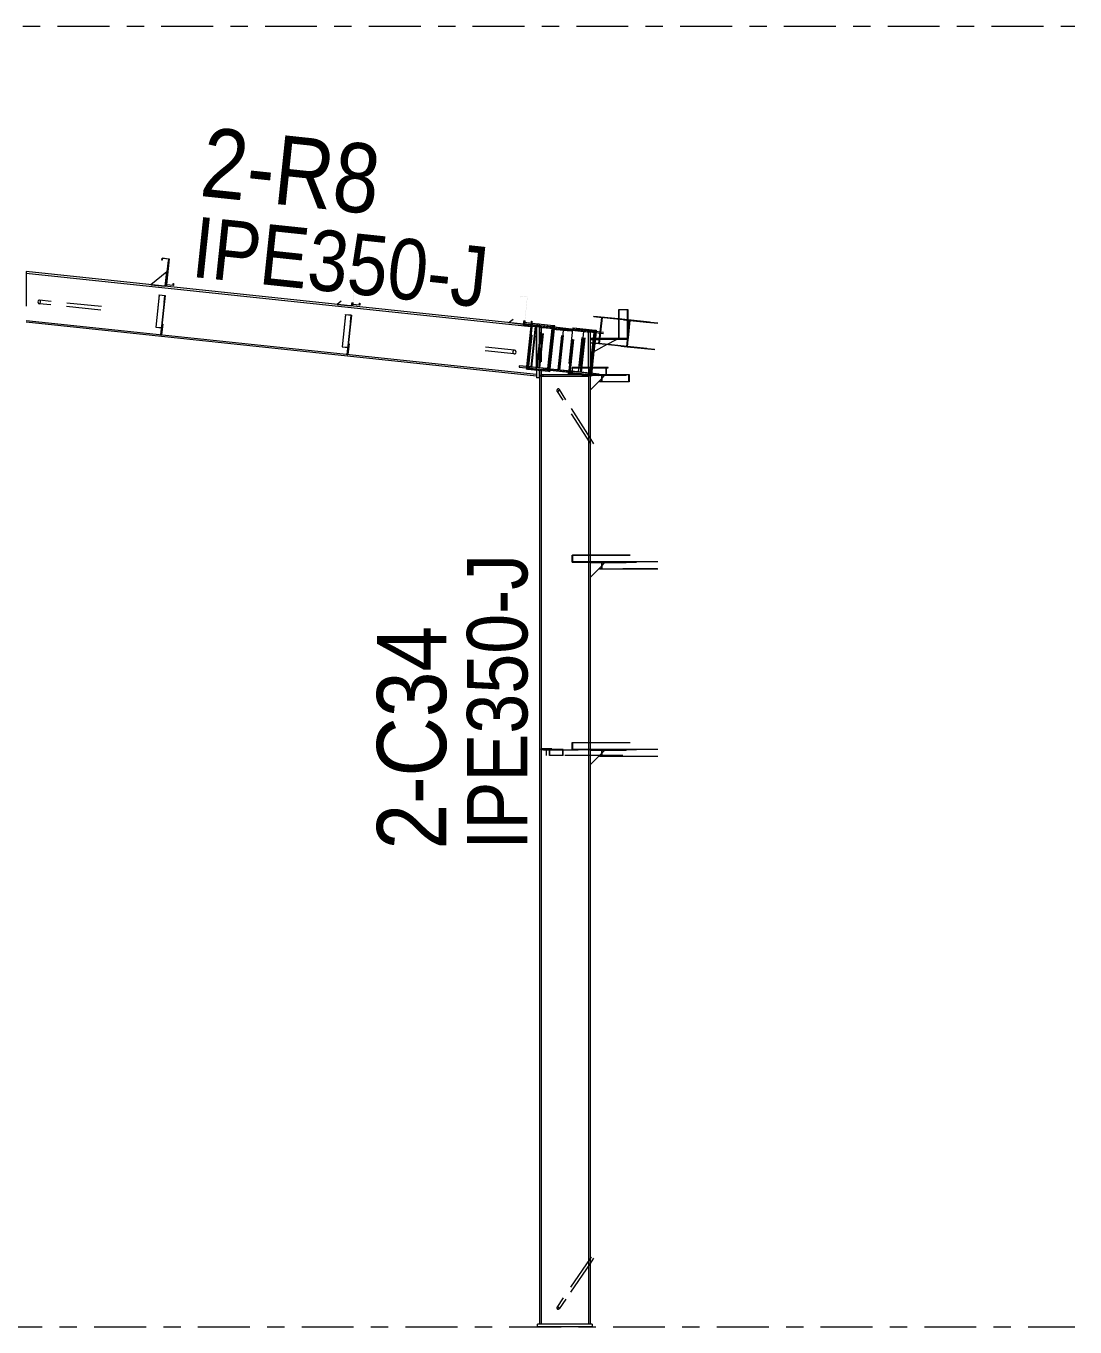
# Model space of a CAD drawing. Header units: millimetres. Extents: x -94 to 729, y -75 to 499.
# Drawn here: x 517.6 to 578.2, y 358.3 to 433.5 of the extents above; entities that cross this region are included whole.
import ezdxf

# ---------------------------------------------------------------- set-up
doc = ezdxf.new("R2010")
doc.units = ezdxf.units.MM
for name, pattern in [('XKITLINE00', [0]), ('XKITLINE02', [4, 2, -2]), ('XKITLINE03', [6, 3, -1, 1, -1])]:
    doc.linetypes.add(name, pattern=pattern)
for name, color, linetype, lineweight in [('Part', 2, 'Continuous', 0), ('PartMark', 7, 'Continuous', 0), ('S-grid', 1, 'Continuous', 0)]:
    doc.layers.add(name, color=color, linetype=linetype, lineweight=lineweight)
doc.styles.add('ARIAL', font='ARIAL.TTF')

# ---------------------------------------------------------------- blocks, each defined once
blk = doc.blocks.new('*A385')
at = {"layer": 'Part'}
blk.add_hatch(color=3, dxfattribs=at).paths.add_polyline_path([(548.27, 391.617), (548.27, 391.634), (548.616, 391.634), (548.616, 391.3), (548.599, 391.3), (548.599, 391.617)], flags=17)
blk = doc.blocks.new('*A386')
at = {"layer": 'Part'}
blk.add_hatch(color=3, dxfattribs=at).paths.add_polyline_path([(536.04, 416.775), (536.042, 416.795), (536.374, 416.76), (536.331, 416.359), (536.315, 416.36), (536.355, 416.742)], flags=17)
blk = doc.blocks.new('*A467')
at = {"layer": 'Part'}
blk.add_hatch(color=3, dxfattribs=at).paths.add_polyline_path([(549.15, 392.035), (549.15, 391.649), (550.866, 391.649), (550.866, 391.232), (550.723, 391.232), (550.723, 391.247), (550.848, 391.247), (550.848, 391.634), (549.133, 391.634), (549.133, 392.05), (549.276, 392.05), (549.276, 392.035)], flags=17)
blk = doc.blocks.new('*A468')
at = {"layer": 'Part'}
blk.add_hatch(color=3, dxfattribs=at).paths.add_polyline_path([(546.784, 416.291), (546.795, 416.4), (546.81, 416.399), (546.797, 416.274), (546.383, 416.318), (546.54, 417.811), (546.156, 417.852), (546.144, 417.742), (546.129, 417.744), (546.142, 417.868), (546.557, 417.825), (546.399, 416.331)], flags=17)
blk = doc.blocks.new('*A469')
at = {"layer": 'Part'}
blk.add_hatch(color=3, dxfattribs=at).paths.add_polyline_path([(536.839, 417.34), (536.85, 417.449), (536.865, 417.447), (536.852, 417.323), (536.438, 417.367), (536.595, 418.86), (536.211, 418.901), (536.199, 418.791), (536.184, 418.793), (536.197, 418.917), (536.612, 418.874), (536.454, 417.38)], flags=17)
blk = doc.blocks.new('*A470')
at = {"layer": 'Part'}
blk.add_hatch(color=3, dxfattribs=at).paths.add_polyline_path([(526.065, 418.476), (526.077, 418.585), (526.092, 418.584), (526.079, 418.46), (525.664, 418.503), (525.822, 419.997), (525.437, 420.037), (525.426, 419.928), (525.411, 419.929), (525.424, 420.054), (525.838, 420.01), (525.681, 418.517)], flags=17)
blk = doc.blocks.new('*A477')
at = {"layer": 'Part'}
blk.add_hatch(color=3, dxfattribs=at).paths.add_polyline_path([(546.32, 416.165), (546.328, 416.24), (547.748, 416.09), (547.74, 416.016), (547.061, 416.087), (546.814, 413.75), (547.493, 413.679), (547.485, 413.604), (546.066, 413.754), (546.074, 413.828), (546.753, 413.757), (546.999, 416.094)], flags=17)
blk = doc.blocks.new('*A478')
at = {"layer": 'Part'}
blk.add_hatch(color=3, dxfattribs=at).paths.add_polyline_path([(536.839, 417.34), (536.85, 417.449), (536.865, 417.447), (536.852, 417.323), (536.438, 417.367), (536.595, 418.86), (536.211, 418.901), (536.199, 418.791), (536.184, 418.793), (536.197, 418.917), (536.612, 418.874), (536.454, 417.38)], flags=17)
blk = doc.blocks.new('*A479')
at = {"layer": 'Part'}
blk.add_hatch(color=3, dxfattribs=at).paths.add_polyline_path([(526.065, 418.476), (526.077, 418.585), (526.092, 418.584), (526.079, 418.46), (525.664, 418.503), (525.822, 419.997), (525.437, 420.037), (525.426, 419.928), (525.411, 419.929), (525.424, 420.054), (525.838, 420.01), (525.681, 418.517)], flags=17)
blk = doc.blocks.new('*A482')
at = {"layer": 'Part'}
blk.add_hatch(color=3, dxfattribs=at).paths.add_polyline_path([(525.267, 417.911), (525.269, 417.931), (525.6, 417.896), (525.558, 417.495), (525.541, 417.497), (525.582, 417.878)], flags=17)
blk = doc.blocks.new('*A527')
at = {"layer": 'Part'}
blk.add_hatch(color=3, dxfattribs=at).paths.add_polyline_path([(550.389, 416.659), (550.391, 416.676), (550.865, 416.626), (550.703, 415.093), (550.229, 415.143), (550.231, 415.159), (550.686, 415.112), (550.844, 416.612)], flags=17)
blk = doc.blocks.new('*A528')
at = {"layer": 'Part'}
blk.add_hatch(color=3, dxfattribs=at).paths.add_polyline_path([(549.15, 413.702), (549.15, 413.315), (550.866, 413.315), (550.866, 412.899), (550.723, 412.899), (550.723, 412.914), (550.848, 412.914), (550.848, 413.3), (549.133, 413.3), (549.133, 413.717), (549.276, 413.717), (549.276, 413.702)], flags=17)
blk = doc.blocks.new('*A529')
at = {"layer": 'Part'}
blk.add_hatch(color=3, dxfattribs=at).paths.add_polyline_path([(549.15, 402.869), (549.15, 402.482), (550.866, 402.482), (550.866, 402.065), (550.723, 402.065), (550.723, 402.08), (550.848, 402.08), (550.848, 402.467), (549.133, 402.467), (549.133, 402.884), (549.276, 402.884), (549.276, 402.869)], flags=17)
blk = doc.blocks.new('*A530')
at = {"layer": 'Part'}
blk.add_hatch(color=3, dxfattribs=at).paths.add_polyline_path([(549.15, 402.869), (549.15, 402.482), (550.866, 402.482), (550.866, 402.065), (550.723, 402.065), (550.723, 402.08), (550.848, 402.08), (550.848, 402.467), (549.133, 402.467), (549.133, 402.884), (549.276, 402.884), (549.276, 402.869)], flags=17)
blk = doc.blocks.new('*A531')
at = {"layer": 'Part'}
blk.add_hatch(color=3, dxfattribs=at).paths.add_polyline_path([(549.15, 392.035), (549.15, 391.649), (550.866, 391.649), (550.866, 391.232), (550.723, 391.232), (550.723, 391.247), (550.848, 391.247), (550.848, 391.634), (549.133, 391.634), (549.133, 392.05), (549.276, 392.05), (549.276, 392.035)], flags=17)
blk = doc.blocks.new('*A1759')
at = {"layer": 'S-grid', "color": 1, "linetype": 'XKITLINE03', "lineweight": 0}
blk.add_line((477.383, 433.467), (578.208, 433.467), dxfattribs=at)
blk = doc.blocks.new('*A1760')
at = {"layer": 'S-grid', "color": 1, "linetype": 'XKITLINE03', "lineweight": 0}
blk.add_line((-54.497, 358.259), (578.208, 358.259), dxfattribs=at)
blk = doc.blocks.new('*A1762')
at = {"layer": 'Part', "color": 2, "linetype": 'XKITLINE00', "lineweight": 0}
for p, q in [((525.267, 417.911), (525.07, 416.05)), ((525.267, 417.911), (525.269, 417.931)), ((525.582, 417.878), (525.267, 417.911)), ((525.269, 417.931), (525.6, 417.896)), ((525.541, 417.497), (525.358, 415.757)), ((525.6, 417.896), (525.396, 415.961)), ((525.541, 417.497), (525.582, 417.878)), ((525.558, 417.495), (525.541, 417.497)), ((525.07, 416.05), (525.385, 416.017)), ((525.358, 415.757), (525.374, 415.755))]:
    blk.add_line(p, q, dxfattribs=at)
at = {"layer": 'Part', "color": 7, "linetype": 'XKITLINE02', "lineweight": 0}
for p, q in [((525.072, 416.064), (525.403, 416.029)), ((525.396, 415.961), (525.374, 415.755))]:
    blk.add_line(p, q, dxfattribs=at)
blk = doc.blocks.new('*A1763')
at = {"layer": 'Part', "color": 7, "linetype": 'XKITLINE02', "lineweight": 0}
for p, q in [((525.269, 417.931), (525.07, 416.05)), ((525.582, 417.878), (525.358, 415.757)), ((525.374, 415.755), (525.6, 417.896)), ((525.07, 416.05), (525.385, 416.017)), ((525.072, 416.064), (525.403, 416.029)), ((525.358, 415.757), (525.374, 415.755))]:
    blk.add_line(p, q, dxfattribs=at)
blk = doc.blocks.new('*A1764')
at = {"layer": 'Part', "color": 7, "linetype": 'XKITLINE02', "lineweight": 0}
for p, q in [((525.425, 416.232), (525.359, 415.611)), ((525.401, 415.607), (525.466, 416.228)), ((525.466, 416.228), (525.425, 416.232)), ((525.359, 415.611), (525.401, 415.607)), ((525.372, 415.735), (525.414, 415.731))]:
    blk.add_line(p, q, dxfattribs=at)
blk = doc.blocks.new('*A1765')
at = {"layer": 'Part', "color": 2, "linetype": 'XKITLINE00', "lineweight": 0}
for p, q in [((525.359, 415.611), (525.396, 415.961)), ((525.466, 416.228), (525.401, 415.607)), ((525.425, 416.232), (525.466, 416.228))]:
    blk.add_line(p, q, dxfattribs=at)
at = {"layer": 'Part', "color": 7, "linetype": 'XKITLINE02', "lineweight": 0}
for p, q in [((525.396, 415.961), (525.425, 416.232)), ((525.401, 415.607), (525.359, 415.611)), ((525.372, 415.735), (525.414, 415.731))]:
    blk.add_line(p, q, dxfattribs=at)
blk = doc.blocks.new('*A1774')
at = {"layer": 'Part', "color": 2, "linetype": 'XKITLINE00', "lineweight": 0}
for p, q in [((546.328, 416.24), (517.561, 419.274)), ((517.561, 419.182), (546.747, 416.104)), ((547.07, 413.321), (517.561, 416.433)), ((547.07, 413.229), (517.561, 416.341))]:
    blk.add_line(p, q, dxfattribs=at)
at = {"layer": 'Part', "color": 7, "linetype": 'XKITLINE02', "lineweight": 0}
for p, q in [((517.561, 419.274), (517.561, 416.341)), ((547.07, 416.162), (546.328, 416.24)), ((547.07, 416.069), (546.747, 416.104)), ((547.07, 416.162), (547.07, 413.229))]:
    blk.add_line(p, q, dxfattribs=at)
blk = doc.blocks.new('*A1775')
at = {"layer": 'Part', "color": 7, "linetype": 'XKITLINE02', "lineweight": 0}
for p, q in [((550.17, 402.425), (550.17, 401.592)), ((551.014, 402.425), (550.17, 402.425)), ((550.848, 402.262), (551.014, 402.425))]:
    blk.add_line(p, q, dxfattribs=at)
at = {"layer": 'Part', "color": 2, "linetype": 'XKITLINE00', "lineweight": 0}
blk.add_line((550.848, 402.262), (550.17, 401.592), dxfattribs=at)
blk = doc.blocks.new('*A1776')
at = {"layer": 'Part', "color": 7, "linetype": 'XKITLINE02', "lineweight": 0}
for p, q in [((552.26, 402.467), (550.17, 402.467)), ((550.17, 402.467), (550.17, 402.425)), ((552.26, 402.425), (550.848, 402.425)), ((550.883, 402.425), (550.883, 402.467)), ((551.736, 402.425), (551.736, 402.467)), ((552.26, 402.425), (552.26, 402.467))]:
    blk.add_line(p, q, dxfattribs=at)
at = {"layer": 'Part', "color": 2, "linetype": 'XKITLINE00', "lineweight": 0}
for p, q in [((550.848, 402.425), (550.17, 402.425)), ((550.604, 402.425), (550.604, 402.467))]:
    blk.add_line(p, q, dxfattribs=at)
blk = doc.blocks.new('*A1777')
at = {"layer": 'Part', "color": 7, "linetype": 'XKITLINE02', "lineweight": 0}
for p, q in [((552.26, 391.634), (550.17, 391.634)), ((550.17, 391.634), (550.17, 391.592)), ((552.26, 391.592), (550.848, 391.592)), ((550.883, 391.592), (550.883, 391.634)), ((551.736, 391.592), (551.736, 391.634)), ((552.26, 391.592), (552.26, 391.634))]:
    blk.add_line(p, q, dxfattribs=at)
at = {"layer": 'Part', "color": 2, "linetype": 'XKITLINE00', "lineweight": 0}
for p, q in [((550.848, 391.592), (550.17, 391.592)), ((550.604, 391.592), (550.604, 391.634))]:
    blk.add_line(p, q, dxfattribs=at)
blk = doc.blocks.new('*A1778')
at = {"layer": 'Part', "color": 7, "linetype": 'XKITLINE02', "lineweight": 0}
for p, q in [((550.17, 391.592), (550.17, 390.759)), ((551.014, 391.592), (550.17, 391.592)), ((550.848, 391.428), (551.014, 391.592))]:
    blk.add_line(p, q, dxfattribs=at)
at = {"layer": 'Part', "color": 2, "linetype": 'XKITLINE00', "lineweight": 0}
blk.add_line((550.848, 391.428), (550.17, 390.759), dxfattribs=at)
blk = doc.blocks.new('*A1779')
at = {"layer": 'Part', "color": 2, "linetype": 'XKITLINE00', "lineweight": 0}
for p, q in [((547.97, 391.675), (547.345, 391.675)), ((547.635, 391.634), (547.345, 391.634)), ((547.97, 391.634), (547.97, 391.675))]:
    blk.add_line(p, q, dxfattribs=at)
at = {"layer": 'Part', "color": 7, "linetype": 'XKITLINE02', "lineweight": 0}
for p, q in [((547.345, 391.634), (547.345, 391.675)), ((547.47, 391.634), (547.47, 391.675)), ((547.97, 391.634), (547.635, 391.634))]:
    blk.add_line(p, q, dxfattribs=at)
blk = doc.blocks.new('*A1780')
at = {"layer": 'Part', "color": 7, "linetype": 'XKITLINE02', "lineweight": 0}
for p, q in [((547.97, 391.675), (547.345, 391.675)), ((547.345, 391.675), (547.345, 391.634)), ((547.345, 391.634), (547.97, 391.634)), ((547.47, 391.634), (547.47, 391.675)), ((547.97, 391.634), (547.97, 391.675))]:
    blk.add_line(p, q, dxfattribs=at)
blk = doc.blocks.new('*A1781')
at = {"layer": 'Part', "color": 2, "linetype": 'XKITLINE00', "lineweight": 0}
for p, q in [((547.528, 391.634), (547.528, 391.617)), ((547.528, 391.617), (548.27, 391.617)), ((548.616, 391.634), (547.635, 391.634)), ((547.833, 391.3), (547.833, 391.617)), ((548.616, 391.3), (547.833, 391.3)), ((548.27, 391.617), (548.27, 391.634)), ((548.599, 391.617), (548.27, 391.617)), ((548.599, 391.3), (548.599, 391.617)), ((548.616, 391.3), (548.616, 391.634))]:
    blk.add_line(p, q, dxfattribs=at)
at = {"layer": 'Part', "color": 7, "linetype": 'XKITLINE02', "lineweight": 0}
for p, q in [((547.635, 391.634), (547.528, 391.634)), ((547.849, 391.3), (547.849, 391.634))]:
    blk.add_line(p, q, dxfattribs=at)
blk = doc.blocks.new('*A1782')
at = {"layer": 'Part', "color": 7, "linetype": 'XKITLINE02', "lineweight": 0}
for p, q in [((547.48, 391.634), (547.48, 391.617)), ((552.064, 391.634), (547.48, 391.634)), ((547.48, 391.617), (552.033, 391.617)), ((547.647, 391.3), (547.647, 391.617)), ((550.719, 391.3), (547.647, 391.3)), ((547.656, 391.3), (547.656, 391.634)), ((552.064, 391.3), (550.848, 391.3))]:
    blk.add_line(p, q, dxfattribs=at)
at = {"layer": 'Part', "color": 2, "linetype": 'XKITLINE00', "lineweight": 0}
blk.add_line((550.848, 391.3), (550.719, 391.3), dxfattribs=at)
blk = doc.blocks.new('*A1783')
at = {"layer": 'Part', "color": 2, "linetype": 'XKITLINE00', "lineweight": 0}
for p, q in [((536.133, 414.475), (536.17, 414.824)), ((536.24, 415.092), (536.174, 414.47)), ((536.198, 415.096), (536.24, 415.092))]:
    blk.add_line(p, q, dxfattribs=at)
at = {"layer": 'Part', "color": 7, "linetype": 'XKITLINE02', "lineweight": 0}
for p, q in [((536.174, 414.47), (536.133, 414.475)), ((536.146, 414.599), (536.187, 414.595)), ((536.17, 414.824), (536.198, 415.096))]:
    blk.add_line(p, q, dxfattribs=at)
blk = doc.blocks.new('*A1784')
at = {"layer": 'Part', "color": 7, "linetype": 'XKITLINE02', "lineweight": 0}
for p, q in [((536.198, 415.096), (536.133, 414.475)), ((536.133, 414.475), (536.174, 414.47)), ((536.146, 414.599), (536.187, 414.595)), ((536.174, 414.47), (536.24, 415.092)), ((536.24, 415.092), (536.198, 415.096))]:
    blk.add_line(p, q, dxfattribs=at)
blk = doc.blocks.new('*A1785')
at = {"layer": 'Part', "color": 7, "linetype": 'XKITLINE02', "lineweight": 0}
for p, q in [((536.042, 416.795), (535.844, 414.914)), ((536.355, 416.742), (536.131, 414.62)), ((536.148, 414.619), (536.374, 416.76)), ((535.844, 414.914), (536.159, 414.88)), ((535.845, 414.927), (536.177, 414.892)), ((536.131, 414.62), (536.148, 414.619))]:
    blk.add_line(p, q, dxfattribs=at)
blk = doc.blocks.new('*A1786')
at = {"layer": 'Part', "color": 2, "linetype": 'XKITLINE00', "lineweight": 0}
for p, q in [((536.04, 416.775), (535.844, 414.914)), ((536.04, 416.775), (536.042, 416.795)), ((536.355, 416.742), (536.04, 416.775)), ((536.042, 416.795), (536.374, 416.76)), ((536.374, 416.76), (536.17, 414.824)), ((536.315, 416.36), (536.355, 416.742)), ((536.315, 416.36), (536.131, 414.62)), ((536.331, 416.359), (536.315, 416.36)), ((535.844, 414.914), (536.159, 414.88)), ((536.131, 414.62), (536.148, 414.619))]:
    blk.add_line(p, q, dxfattribs=at)
at = {"layer": 'Part', "color": 7, "linetype": 'XKITLINE02', "lineweight": 0}
for p, q in [((535.845, 414.927), (536.177, 414.892)), ((536.17, 414.824), (536.148, 414.619))]:
    blk.add_line(p, q, dxfattribs=at)
blk = doc.blocks.new('*A1787')
at = {"layer": 'Part', "color": 2, "linetype": 'XKITLINE00', "lineweight": 0}
blk.add_line((535.779, 417.554), (535.559, 417.376), dxfattribs=at)
at = {"layer": 'Part', "color": 7, "linetype": 'XKITLINE02', "lineweight": 0}
for p, q in [((536.388, 417.288), (536.409, 417.487)), ((535.559, 417.376), (536.388, 417.288))]:
    blk.add_line(p, q, dxfattribs=at)
blk = doc.blocks.new('*A1788')
at = {"layer": 'Part', "color": 2, "linetype": 'XKITLINE00', "lineweight": 0}
for p, q in [((536.409, 417.487), (536.388, 417.288)), ((536.438, 417.367), (536.429, 417.284))]:
    blk.add_line(p, q, dxfattribs=at)
at = {"layer": 'Part', "color": 7, "linetype": 'XKITLINE02', "lineweight": 0}
for p, q in [((536.438, 417.367), (536.45, 417.483)), ((536.429, 417.284), (536.388, 417.288))]:
    blk.add_line(p, q, dxfattribs=at)
blk = doc.blocks.new('*A1789')
at = {"layer": 'Part', "color": 2, "linetype": 'XKITLINE00', "lineweight": 0}
for p, q in [((525.771, 419.916), (525.614, 418.425)), ((525.813, 419.912), (525.771, 419.916)), ((525.664, 418.503), (525.656, 418.42))]:
    blk.add_line(p, q, dxfattribs=at)
at = {"layer": 'Part', "color": 7, "linetype": 'XKITLINE02', "lineweight": 0}
for p, q in [((525.664, 418.503), (525.813, 419.912)), ((525.656, 418.42), (525.614, 418.425))]:
    blk.add_line(p, q, dxfattribs=at)
blk = doc.blocks.new('*A1790')
at = {"layer": 'Part', "color": 7, "linetype": 'XKITLINE02', "lineweight": 0}
for p, q in [((550.17, 413.259), (550.17, 412.425)), ((551.014, 413.259), (550.17, 413.259)), ((550.848, 413.095), (551.014, 413.259))]:
    blk.add_line(p, q, dxfattribs=at)
at = {"layer": 'Part', "color": 2, "linetype": 'XKITLINE00', "lineweight": 0}
blk.add_line((550.848, 413.095), (550.17, 412.425), dxfattribs=at)
blk = doc.blocks.new('*A1791')
at = {"layer": 'Part', "color": 7, "linetype": 'XKITLINE02', "lineweight": 0}
for p, q in [((552.26, 413.3), (550.17, 413.3)), ((550.17, 413.3), (550.17, 413.259)), ((552.26, 413.259), (550.848, 413.259)), ((550.883, 413.259), (550.883, 413.3)), ((551.736, 413.259), (551.736, 413.3)), ((552.26, 413.259), (552.26, 413.3))]:
    blk.add_line(p, q, dxfattribs=at)
at = {"layer": 'Part', "color": 2, "linetype": 'XKITLINE00', "lineweight": 0}
for p, q in [((550.848, 413.259), (550.17, 413.259)), ((550.604, 413.259), (550.604, 413.3))]:
    blk.add_line(p, q, dxfattribs=at)
blk = doc.blocks.new('*A1792')
at = {"layer": 'Part', "color": 2, "linetype": 'XKITLINE00', "lineweight": 0}
blk.add_line((545.724, 416.505), (545.504, 416.327), dxfattribs=at)
at = {"layer": 'Part', "color": 7, "linetype": 'XKITLINE02', "lineweight": 0}
for p, q in [((545.504, 416.327), (546.332, 416.239)), ((546.332, 416.239), (546.353, 416.438))]:
    blk.add_line(p, q, dxfattribs=at)
blk = doc.blocks.new('*A1793')
at = {"layer": 'Part', "color": 7, "linetype": 'XKITLINE02', "lineweight": 0}
for p, q in [((548.956, 413.365), (549.236, 416.017)), ((549.016, 413.359), (549.296, 416.011)), ((549.236, 416.017), (550.461, 415.888)), ((550.417, 415.393), (550.334, 414.608)), ((550.478, 415.393), (550.399, 414.643)), ((550.24, 413.717), (550.189, 413.235)), ((550.301, 413.717), (550.249, 413.229)), ((550.249, 413.229), (548.956, 413.365))]:
    blk.add_line(p, q, dxfattribs=at)
at = {"layer": 'Part', "color": 2, "linetype": 'XKITLINE00', "lineweight": 0}
for p, q in [((550.469, 415.887), (550.417, 415.393)), ((550.461, 415.888), (550.529, 415.881)), ((550.529, 415.881), (550.478, 415.393)), ((550.334, 414.608), (550.24, 413.717)), ((550.399, 414.643), (550.301, 413.717))]:
    blk.add_line(p, q, dxfattribs=at)
blk = doc.blocks.new('*A1794')
at = {"layer": 'Part', "color": 7, "linetype": 'XKITLINE02', "lineweight": 0}
for p, q in [((549.159, 415.941), (548.888, 413.372)), ((548.948, 413.366), (549.228, 416.018)), ((550.348, 415.393), (550.261, 414.568)), ((550.409, 415.393), (550.326, 414.603)), ((550.171, 413.717), (550.121, 413.242)), ((550.232, 413.717), (550.181, 413.236)), ((550.181, 413.236), (548.888, 413.372))]:
    blk.add_line(p, q, dxfattribs=at)
at = {"layer": 'Part', "color": 2, "linetype": 'XKITLINE00', "lineweight": 0}
for p, q in [((549.168, 416.024), (549.159, 415.941)), ((549.168, 416.024), (550.461, 415.888)), ((550.401, 415.894), (550.348, 415.393)), ((550.461, 415.888), (550.409, 415.393)), ((550.261, 414.568), (550.171, 413.717)), ((550.326, 414.603), (550.232, 413.717))]:
    blk.add_line(p, q, dxfattribs=at)
blk = doc.blocks.new('*A1795')
at = {"layer": 'Part', "color": 2, "linetype": 'XKITLINE00', "lineweight": 0}
for p, q in [((546.749, 416.12), (546.502, 413.783)), ((546.765, 416.278), (546.756, 416.195)), ((548.059, 416.141), (546.797, 416.274)), ((547.719, 413.495), (547.999, 416.147)), ((547.779, 413.489), (548.059, 416.141)), ((546.494, 413.708), (546.485, 413.626)), ((547.779, 413.489), (546.485, 413.626))]:
    blk.add_line(p, q, dxfattribs=at)
at = {"layer": 'Part', "color": 7, "linetype": 'XKITLINE02', "lineweight": 0}
for p, q in [((546.546, 413.619), (546.825, 416.271)), ((546.756, 416.195), (546.749, 416.12)), ((546.797, 416.274), (546.765, 416.278)), ((546.502, 413.783), (546.494, 413.708))]:
    blk.add_line(p, q, dxfattribs=at)
blk = doc.blocks.new('*A1796')
at = {"layer": 'Part', "color": 7, "linetype": 'XKITLINE02', "lineweight": 0}
for p, q in [((546.833, 416.27), (546.554, 413.618)), ((546.614, 413.612), (546.893, 416.264)), ((548.059, 416.141), (546.833, 416.27)), ((547.779, 413.489), (546.554, 413.618))]:
    blk.add_line(p, q, dxfattribs=at)
at = {"layer": 'Part', "color": 2, "linetype": 'XKITLINE00', "lineweight": 0}
for p, q in [((547.787, 413.488), (548.067, 416.14)), ((547.847, 413.482), (548.127, 416.134)), ((548.127, 416.134), (548.059, 416.141)), ((547.847, 413.482), (547.779, 413.489))]:
    blk.add_line(p, q, dxfattribs=at)
blk = doc.blocks.new('*A1797')
at = {"layer": 'Part', "color": 7, "linetype": 'XKITLINE02', "lineweight": 0}
for p, q in [((548.349, 416.027), (548.341, 415.952)), ((550.312, 415.744), (548.341, 415.952)), ((550.178, 415.834), (548.349, 416.027)), ((549.224, 415.859), (549.231, 415.934)), ((548.369, 413.586), (548.611, 415.873)), ((548.431, 413.58), (548.672, 415.867)), ((549.076, 415.824), (548.611, 415.873)), ((549.02, 415.881), (549.015, 415.831)), ((549.082, 415.874), (549.076, 415.824)), ((549.498, 413.467), (549.744, 415.804)), ((549.791, 415.799), (549.545, 413.462)), ((549.761, 415.802), (549.769, 415.877)), ((547.69, 413.658), (547.682, 413.583)), ((550.065, 413.407), (547.69, 413.658)), ((547.682, 413.583), (550.058, 413.333)), ((548.969, 413.447), (548.977, 413.522)), ((549.102, 413.433), (549.11, 413.508)), ((550.058, 413.333), (550.065, 413.407))]:
    blk.add_line(p, q, dxfattribs=at)
at = {"layer": 'Part', "color": 2, "linetype": 'XKITLINE00', "lineweight": 0}
for p, q in [((550.312, 415.744), (550.171, 415.759)), ((550.178, 415.834), (550.32, 415.819)), ((550.32, 415.819), (550.312, 415.744))]:
    blk.add_line(p, q, dxfattribs=at)
blk = doc.blocks.new('*A1798')
at = {"layer": 'Part', "color": 7, "linetype": 'XKITLINE02', "lineweight": 0}
for p, q in [((546.949, 416.099), (546.957, 416.174)), ((548.11, 415.976), (546.949, 416.099)), ((548.118, 416.051), (546.957, 416.174)), ((547.223, 413.707), (547.47, 416.044)), ((547.271, 413.702), (547.517, 416.039)), ((547.5, 416.041), (547.508, 416.115)), ((548.038, 415.984), (548.045, 416.059)), ((548.174, 415.919), (548.18, 415.969)), ((548.236, 415.913), (548.174, 415.919)), ((548.337, 413.589), (548.579, 415.877)), ((546.695, 413.687), (546.703, 413.762)), ((546.695, 413.687), (547.856, 413.565)), ((547.864, 413.639), (546.703, 413.762)), ((547.65, 413.587), (547.658, 413.661)), ((547.783, 413.573), (547.791, 413.647))]:
    blk.add_line(p, q, dxfattribs=at)
at = {"layer": 'Part', "color": 2, "linetype": 'XKITLINE00', "lineweight": 0}
for p, q in [((548.92, 415.891), (548.11, 415.976)), ((548.928, 415.966), (548.118, 416.051)), ((548.236, 415.913), (548.241, 415.963)), ((548.64, 415.87), (548.236, 415.913)), ((548.92, 415.891), (548.928, 415.966)), ((548.399, 413.583), (548.64, 415.87)), ((549.07, 413.437), (547.856, 413.565)), ((549.078, 413.511), (547.864, 413.639)), ((549.078, 413.511), (549.07, 413.437))]:
    blk.add_line(p, q, dxfattribs=at)
blk = doc.blocks.new('*A1799')
at = {"layer": 'Part', "color": 2, "linetype": 'XKITLINE00', "lineweight": 0}
for p, q in [((546.353, 416.438), (546.332, 416.239)), ((546.383, 416.318), (546.374, 416.235))]:
    blk.add_line(p, q, dxfattribs=at)
at = {"layer": 'Part', "color": 7, "linetype": 'XKITLINE02', "lineweight": 0}
for p, q in [((546.374, 416.235), (546.332, 416.239)), ((546.383, 416.318), (546.395, 416.434))]:
    blk.add_line(p, q, dxfattribs=at)
blk = doc.blocks.new('*A1800')
at = {"layer": 'Part', "color": 7, "linetype": 'XKITLINE02', "lineweight": 0}
for p, q in [((547.07, 413.564), (547.07, 416.245)), ((547.07, 416.245), (547.074, 416.245)), ((547.074, 416.245), (547.07, 416.245)), ((547.236, 416.228), (547.236, 413.546))]:
    blk.add_line(p, q, dxfattribs=at)
at = {"layer": 'Part', "color": 2, "linetype": 'XKITLINE00', "lineweight": 0}
for p, q in [((547.074, 416.245), (547.236, 416.245)), ((547.236, 416.245), (547.236, 416.228)), ((547.07, 413.564), (547.07, 413.12)), ((547.236, 413.12), (547.07, 413.12)), ((547.236, 413.546), (547.236, 413.12))]:
    blk.add_line(p, q, dxfattribs=at)
blk = doc.blocks.new('*A1801')
at = {"layer": 'Part', "color": 7, "linetype": 'XKITLINE02', "lineweight": 0}
for p, q in [((550.078, 413.293), (547.345, 413.293)), ((547.345, 413.293), (547.345, 413.209)), ((550.078, 413.209), (547.345, 413.209)), ((547.47, 413.209), (547.47, 413.293)), ((549.953, 413.209), (549.953, 413.293)), ((550.078, 413.209), (550.078, 413.293))]:
    blk.add_line(p, q, dxfattribs=at)
blk = doc.blocks.new('*A1802')
at = {"layer": 'Part', "color": 2, "linetype": 'XKITLINE00', "lineweight": 0}
for p, q in [((550.078, 413.293), (547.345, 413.293)), ((550.078, 413.209), (547.345, 413.209))]:
    blk.add_line(p, q, dxfattribs=at)
at = {"layer": 'Part', "color": 7, "linetype": 'XKITLINE02', "lineweight": 0}
for p, q in [((547.345, 413.209), (547.345, 413.293)), ((547.47, 413.209), (547.47, 413.293)), ((549.953, 413.209), (549.953, 413.293)), ((550.078, 413.209), (550.078, 413.293))]:
    blk.add_line(p, q, dxfattribs=at)
blk = doc.blocks.new('*A1803')
at = {"layer": 'Part', "color": 7, "linetype": 'XKITLINE02', "lineweight": 0}
for p, q in [((547.262, 416.141), (547.253, 416.059)), ((547.253, 416.059), (548.24, 415.954)), ((548.928, 415.966), (547.262, 416.141))]:
    blk.add_line(p, q, dxfattribs=at)
at = {"layer": 'Part', "color": 2, "linetype": 'XKITLINE00', "lineweight": 0}
for p, q in [((550.17, 415.751), (548.24, 415.954)), ((550.178, 415.834), (548.928, 415.966)), ((550.17, 415.751), (550.178, 415.834))]:
    blk.add_line(p, q, dxfattribs=at)
blk = doc.blocks.new('*A1804')
at = {"layer": 'Part', "color": 2, "linetype": 'XKITLINE00', "lineweight": 0}
for p, q in [((552.369, 417.056), (551.809, 417.056)), ((551.809, 417.056), (551.809, 415.393)), ((551.845, 415.393), (551.845, 417.056)), ((552.369, 415.393), (552.369, 417.056)), ((551.809, 415.393), (552.369, 415.393))]:
    blk.add_line(p, q, dxfattribs=at)
at = {"layer": 'Part', "color": 7, "linetype": 'XKITLINE02', "lineweight": 0}
blk.add_line((552.332, 415.393), (552.332, 417.056), dxfattribs=at)
blk = doc.blocks.new('*A1805')
at = {"layer": 'Part', "color": 7, "linetype": 'XKITLINE02', "lineweight": 0}
for p, q in [((550.17, 415.352), (550.17, 414.518)), ((551.7, 415.352), (550.17, 415.352)), ((551.143, 415.049), (551.7, 415.352))]:
    blk.add_line(p, q, dxfattribs=at)
at = {"layer": 'Part', "color": 2, "linetype": 'XKITLINE00', "lineweight": 0}
blk.add_line((551.143, 415.049), (550.17, 414.518), dxfattribs=at)
blk = doc.blocks.new('*A1806')
at = {"layer": 'Part', "color": 2, "linetype": 'XKITLINE00', "lineweight": 0}
for p, q in [((550.716, 415.393), (550.17, 415.393)), ((550.17, 415.352), (550.711, 415.352)), ((550.604, 415.352), (550.604, 415.393)), ((552.369, 415.352), (551.714, 415.352)), ((552.369, 415.393), (551.717, 415.393)), ((551.845, 415.352), (551.845, 415.393)), ((552.369, 415.352), (552.369, 415.393))]:
    blk.add_line(p, q, dxfattribs=at)
at = {"layer": 'Part', "color": 7, "linetype": 'XKITLINE02', "lineweight": 0}
for p, q in [((550.17, 415.393), (550.17, 415.352)), ((551.714, 415.352), (550.711, 415.352)), ((551.717, 415.393), (550.716, 415.393)), ((550.883, 415.352), (550.883, 415.393))]:
    blk.add_line(p, q, dxfattribs=at)
blk = doc.blocks.new('*A1807')
at = {"layer": 'Part', "color": 7, "linetype": 'XKITLINE02', "lineweight": 0}
for p, q in [((549.352, 415.846), (549.36, 415.92)), ((550.52, 415.798), (549.36, 415.92)), ((550.513, 415.723), (549.352, 415.846)), ((549.626, 413.454), (549.872, 415.791)), ((549.673, 413.449), (549.919, 415.786)), ((550.44, 415.731), (550.448, 415.805)), ((550.941, 415.678), (550.748, 415.698)), ((550.949, 415.752), (550.756, 415.773)), ((549.105, 413.508), (549.097, 413.434)), ((549.097, 413.434), (550.687, 413.266)), ((550.695, 413.341), (549.105, 413.508)), ((550.186, 413.319), (550.194, 413.394))]:
    blk.add_line(p, q, dxfattribs=at)
at = {"layer": 'Part', "color": 2, "linetype": 'XKITLINE00', "lineweight": 0}
for p, q in [((550.748, 415.698), (550.513, 415.723)), ((550.756, 415.773), (550.52, 415.798))]:
    blk.add_line(p, q, dxfattribs=at)
blk = doc.blocks.new('*A2107')
at = {"layer": 'Part', "color": 2, "linetype": 'XKITLINE00', "lineweight": 0}
for p, q in [((549.133, 391.634), (549.133, 392.05)), ((549.133, 392.05), (552.496, 392.05)), ((552.496, 392.035), (549.15, 392.035)), ((549.15, 392.035), (549.15, 391.649)), ((549.276, 392.035), (549.276, 392.05)), ((549.133, 391.634), (550.848, 391.634)), ((554.086, 391.649), (549.15, 391.649)), ((550.723, 391.232), (550.723, 391.247)), ((550.848, 391.247), (550.723, 391.247)), ((554.086, 391.232), (550.723, 391.232)), ((550.848, 391.247), (550.848, 391.634)), ((550.866, 391.232), (550.866, 391.649))]:
    blk.add_line(p, q, dxfattribs=at)
at = {"layer": 'Part', "color": 7, "linetype": 'XKITLINE02', "lineweight": 0}
for p, q in [((550.848, 391.634), (554.068, 391.634)), ((554.068, 391.247), (550.848, 391.247))]:
    blk.add_line(p, q, dxfattribs=at)
blk = doc.blocks.new('*A2108')
at = {"layer": 'Part', "color": 2, "linetype": 'XKITLINE00', "lineweight": 0}
for p, q in [((546.383, 416.318), (546.395, 416.434)), ((546.797, 416.274), (546.383, 416.318)), ((546.41, 416.432), (546.399, 416.331)), ((546.399, 416.331), (546.784, 416.291)), ((546.784, 416.291), (546.795, 416.4)), ((546.795, 416.4), (546.81, 416.399)), ((546.81, 416.399), (546.797, 416.274))]:
    blk.add_line(p, q, dxfattribs=at)
blk = doc.blocks.new('*A2109')
at = {"layer": 'Part', "color": 2, "linetype": 'XKITLINE00', "lineweight": 0}
for p, q in [((536.438, 417.367), (536.45, 417.483)), ((536.465, 417.481), (536.454, 417.38)), ((536.839, 417.34), (536.85, 417.441)), ((536.85, 417.449), (536.865, 417.447)), ((536.85, 417.441), (536.85, 417.449)), ((536.864, 417.439), (536.852, 417.323)), ((536.865, 417.447), (536.864, 417.439)), ((536.852, 417.323), (536.438, 417.367)), ((536.454, 417.38), (536.839, 417.34))]:
    blk.add_line(p, q, dxfattribs=at)
blk = doc.blocks.new('*A2110')
at = {"layer": 'Part', "color": 2, "linetype": 'XKITLINE00', "lineweight": 0}
for p, q in [((525.411, 419.929), (525.424, 420.054)), ((525.426, 419.928), (525.411, 419.929)), ((525.424, 420.054), (525.838, 420.01)), ((525.437, 420.037), (525.426, 419.928)), ((525.822, 419.997), (525.437, 420.037)), ((525.664, 418.503), (525.822, 419.997)), ((525.838, 420.01), (525.681, 418.517)), ((526.079, 418.46), (525.664, 418.503)), ((525.681, 418.517), (526.065, 418.476)), ((526.065, 418.476), (526.077, 418.585)), ((526.077, 418.585), (526.092, 418.584)), ((526.092, 418.584), (526.079, 418.46))]:
    blk.add_line(p, q, dxfattribs=at)
blk = doc.blocks.new('*A2118')
at = {"layer": 'Part', "color": 2, "linetype": 'XKITLINE00', "lineweight": 0}
for p, q in [((546.32, 416.165), (546.328, 416.24)), ((546.999, 416.094), (546.32, 416.165)), ((547.748, 416.09), (546.328, 416.24)), ((546.999, 416.094), (546.753, 413.757)), ((546.814, 413.75), (547.061, 416.087)), ((547.74, 416.016), (547.061, 416.087)), ((547.142, 413.716), (547.389, 416.053)), ((547.74, 416.016), (547.748, 416.09)), ((547.91, 415.998), (547.74, 416.016)), ((547.917, 416.072), (547.748, 416.09)), ((547.91, 415.998), (547.917, 416.072)), ((546.074, 413.828), (546.066, 413.754)), ((546.066, 413.754), (547.655, 413.586)), ((546.753, 413.757), (546.074, 413.828)), ((547.663, 413.661), (546.814, 413.75)), ((547.485, 413.604), (547.493, 413.679)), ((547.655, 413.586), (547.663, 413.661))]:
    blk.add_line(p, q, dxfattribs=at)
at = {"layer": 'Part', "color": 7, "linetype": 'XKITLINE02', "lineweight": 0}
for p, q in [((546.821, 416.112), (546.829, 416.187)), ((547.061, 416.087), (546.999, 416.094)), ((547.095, 413.721), (547.342, 416.058)), ((546.567, 413.701), (546.575, 413.775)), ((546.753, 413.757), (546.814, 413.75)), ((547.655, 413.586), (547.485, 413.604))]:
    blk.add_line(p, q, dxfattribs=at)
blk = doc.blocks.new('*A2119')
at = {"layer": 'Part', "color": 2, "linetype": 'XKITLINE00', "lineweight": 0}
for p, q in [((536.438, 417.367), (536.45, 417.483)), ((536.465, 417.481), (536.454, 417.38)), ((536.839, 417.34), (536.85, 417.441)), ((536.85, 417.449), (536.865, 417.447)), ((536.85, 417.441), (536.85, 417.449)), ((536.864, 417.439), (536.852, 417.323)), ((536.865, 417.447), (536.864, 417.439)), ((536.852, 417.323), (536.438, 417.367)), ((536.454, 417.38), (536.839, 417.34))]:
    blk.add_line(p, q, dxfattribs=at)
blk = doc.blocks.new('*A2120')
at = {"layer": 'Part', "color": 2, "linetype": 'XKITLINE00', "lineweight": 0}
for p, q in [((525.411, 419.929), (525.424, 420.054)), ((525.426, 419.928), (525.411, 419.929)), ((525.424, 420.054), (525.838, 420.01)), ((525.437, 420.037), (525.426, 419.928)), ((525.822, 419.997), (525.437, 420.037)), ((525.664, 418.503), (525.822, 419.997)), ((525.838, 420.01), (525.681, 418.517)), ((526.079, 418.46), (525.664, 418.503)), ((525.681, 418.517), (526.065, 418.476)), ((526.065, 418.476), (526.077, 418.585)), ((526.077, 418.585), (526.092, 418.584)), ((526.092, 418.584), (526.079, 418.46))]:
    blk.add_line(p, q, dxfattribs=at)
blk = doc.blocks.new('*A2121')
at = {"layer": 'Part', "color": 7, "linetype": 'XKITLINE02', "lineweight": 0}
for p, q in [((547.253, 416.059), (547.253, 413.545)), ((550.078, 415.761), (547.253, 416.059)), ((547.345, 416.049), (547.345, 413.535)), ((550.078, 413.717), (550.078, 413.3)), ((550.078, 413.717), (550.078, 413.702)), ((550.17, 413.717), (550.17, 413.3)), ((550.078, 402.884), (550.078, 402.467)), ((550.17, 402.884), (550.17, 402.467)), ((550.078, 392.05), (550.078, 391.634)), ((550.17, 392.05), (550.17, 391.634)), ((550.17, 358.425), (547.253, 358.425))]:
    blk.add_line(p, q, dxfattribs=at)
at = {"layer": 'Part', "color": 2, "linetype": 'XKITLINE00', "lineweight": 0}
for p, q in [((550.17, 415.751), (550.078, 415.761)), ((550.078, 413.717), (550.078, 415.761)), ((550.17, 415.751), (550.17, 413.717)), ((547.253, 413.545), (547.253, 358.425)), ((547.345, 413.535), (547.345, 358.425)), ((550.078, 413.3), (550.078, 402.884)), ((550.17, 413.3), (550.17, 402.884)), ((550.078, 402.467), (550.078, 392.05)), ((550.17, 402.467), (550.17, 392.05)), ((550.078, 391.634), (550.078, 358.425)), ((550.17, 391.634), (550.17, 358.425))]:
    blk.add_line(p, q, dxfattribs=at)
blk = doc.blocks.new('*A2124')
at = {"layer": 'Part', "color": 2, "linetype": 'XKITLINE00', "lineweight": 0}
for p, q in [((550.295, 358.425), (547.128, 358.425)), ((547.128, 358.259), (547.128, 358.425)), ((550.295, 358.259), (547.128, 358.259)), ((550.295, 358.425), (550.295, 358.259))]:
    blk.add_line(p, q, dxfattribs=at)
blk = doc.blocks.new('*A2140')
at = {"layer": 'Part', "color": 2, "linetype": 'XKITLINE00', "lineweight": 0}
blk.add_line((525.702, 419.253), (524.785, 418.512), dxfattribs=at)
at = {"layer": 'Part', "color": 7, "linetype": 'XKITLINE02', "lineweight": 0}
for p, q in [((525.614, 418.425), (525.702, 419.253)), ((524.785, 418.512), (525.614, 418.425))]:
    blk.add_line(p, q, dxfattribs=at)
blk = doc.blocks.new('*A2329')
at = {"layer": 'Part', "color": 7, "linetype": 'XKITLINE02', "lineweight": 0}
for p, q in [((552.113, 416.501), (552.111, 416.485)), ((552.111, 416.485), (552.459, 416.448)), ((552.111, 416.485), (553.609, 416.333)), ((552.369, 416.474), (552.113, 416.501)), ((552.369, 416.475), (552.113, 416.501)), ((552.459, 416.448), (552.302, 414.948)), ((552.459, 416.448), (554.064, 416.285)), ((552.369, 415.443), (552.359, 415.352)), ((551.955, 414.984), (551.953, 414.968)), ((551.953, 414.968), (552.315, 414.93)), ((551.953, 414.968), (553.449, 414.816)), ((552.302, 414.948), (551.955, 414.984)), ((553.451, 414.833), (551.955, 414.984)), ((552.302, 414.948), (553.906, 414.785))]:
    blk.add_line(p, q, dxfattribs=at)
at = {"layer": 'Part', "color": 2, "linetype": 'XKITLINE00', "lineweight": 0}
for p, q in [((553.611, 416.349), (552.369, 416.475)), ((552.476, 416.463), (552.369, 416.474)), ((552.476, 416.463), (552.369, 415.443)), ((552.476, 416.463), (554.085, 416.3)), ((552.359, 415.352), (552.315, 414.93)), ((552.315, 414.93), (553.923, 414.767))]:
    blk.add_line(p, q, dxfattribs=at)
blk = doc.blocks.new('*A2330')
at = {"layer": 'Part', "color": 2, "linetype": 'XKITLINE00', "lineweight": 0}
for p, q in [((550.389, 416.659), (550.391, 416.676)), ((550.844, 416.612), (550.389, 416.659)), ((551.809, 416.532), (550.391, 416.676)), ((550.391, 416.676), (550.865, 416.626)), ((550.686, 415.112), (550.844, 416.612)), ((550.865, 416.626), (550.703, 415.093)), ((551.809, 416.531), (550.865, 416.626)), ((552.476, 416.463), (552.369, 416.474)), ((552.476, 416.463), (552.369, 416.474)), ((552.476, 416.463), (552.369, 415.443)), ((550.229, 415.143), (550.231, 415.159)), ((550.686, 415.113), (550.231, 415.159)), ((550.231, 415.159), (550.686, 415.112)), ((552.359, 415.352), (552.315, 414.93)), ((550.703, 415.093), (550.229, 415.143)), ((552.315, 414.93), (550.703, 415.093))]:
    blk.add_line(p, q, dxfattribs=at)
at = {"layer": 'Part', "color": 7, "linetype": 'XKITLINE02', "lineweight": 0}
for p, q in [((552.112, 416.485), (550.389, 416.659)), ((552.459, 416.448), (550.844, 416.612)), ((552.113, 416.501), (551.809, 416.532)), ((552.369, 416.474), (551.809, 416.531)), ((552.112, 416.485), (552.113, 416.501)), ((552.459, 416.448), (552.112, 416.485)), ((552.369, 416.474), (552.113, 416.501)), ((552.303, 414.948), (552.459, 416.448)), ((552.369, 415.443), (552.359, 415.352)), ((551.953, 414.968), (550.229, 415.143)), ((551.955, 414.984), (550.686, 415.113)), ((552.303, 414.948), (550.686, 415.112)), ((551.953, 414.968), (551.955, 414.984)), ((552.315, 414.93), (551.953, 414.968)), ((551.955, 414.984), (552.303, 414.948))]:
    blk.add_line(p, q, dxfattribs=at)
blk = doc.blocks.new('*A2331')
at = {"layer": 'Part', "color": 7, "linetype": 'XKITLINE02', "lineweight": 0}
for p, q in [((550.17, 362.225), (548.623, 359.944)), ((550.17, 361.928), (548.767, 359.86))]:
    blk.add_line(p, q, dxfattribs=at)
at = {"layer": 'Part', "color": 2, "linetype": 'XKITLINE00', "lineweight": 0}
for p, q in [((550.235, 362.322), (550.17, 362.225)), ((550.379, 362.237), (550.17, 361.928)), ((548.623, 359.944), (548.249, 359.392)), ((548.767, 359.86), (548.39, 359.303)), ((548.249, 359.392), (548.248, 359.342)), ((548.248, 359.342), (548.289, 359.296)), ((548.291, 359.415), (548.249, 359.392)), ((548.289, 359.296), (548.348, 359.279)), ((548.35, 359.399), (548.291, 359.415)), ((548.348, 359.279), (548.39, 359.303)), ((548.391, 359.352), (548.35, 359.399)), ((548.39, 359.303), (548.391, 359.352))]:
    blk.add_line(p, q, dxfattribs=at)
blk = doc.blocks.new('*A2332')
at = {"layer": 'Part', "color": 2, "linetype": 'XKITLINE00', "lineweight": 0}
for p, q in [((548.266, 412.446), (548.253, 412.396)), ((548.611, 411.829), (548.253, 412.396)), ((548.253, 412.396), (548.284, 412.363)), ((548.316, 412.485), (548.266, 412.446)), ((548.284, 412.363), (548.341, 412.367)), ((548.374, 412.49), (548.316, 412.485)), ((548.341, 412.367), (548.391, 412.406)), ((548.405, 412.457), (548.374, 412.49)), ((548.391, 412.406), (548.405, 412.457)), ((548.78, 411.865), (548.405, 412.457)), ((550.392, 409.317), (550.17, 409.668)), ((550.223, 409.281), (550.17, 409.366))]:
    blk.add_line(p, q, dxfattribs=at)
at = {"layer": 'Part', "color": 7, "linetype": 'XKITLINE02', "lineweight": 0}
for p, q in [((550.17, 409.366), (548.611, 411.829)), ((550.17, 409.668), (548.78, 411.865))]:
    blk.add_line(p, q, dxfattribs=at)
blk = doc.blocks.new('*A2335')
at = {"layer": 'Part', "color": 2, "linetype": 'XKITLINE00', "lineweight": 0}
for p, q in [((518.268, 417.576), (518.252, 417.525)), ((518.252, 417.525), (518.257, 417.472)), ((518.257, 417.472), (518.28, 417.432)), ((518.299, 417.611), (518.268, 417.576)), ((518.28, 417.432), (518.315, 417.414)), ((518.337, 417.621), (518.299, 417.611)), ((518.315, 417.414), (518.353, 417.424)), ((518.987, 417.343), (518.315, 417.414)), ((519.008, 417.55), (518.337, 417.621)), ((518.372, 417.603), (518.337, 417.621)), ((518.353, 417.424), (518.384, 417.459)), ((518.395, 417.563), (518.372, 417.603)), ((518.384, 417.459), (518.399, 417.51)), ((518.399, 417.51), (518.395, 417.563))]:
    blk.add_line(p, q, dxfattribs=at)
at = {"layer": 'Part', "color": 7, "linetype": 'XKITLINE02', "lineweight": 0}
for p, q in [((521.916, 417.244), (519.008, 417.55)), ((521.894, 417.036), (518.987, 417.343))]:
    blk.add_line(p, q, dxfattribs=at)
blk = doc.blocks.new('*A2336')
at = {"layer": 'Part', "color": 7, "linetype": 'XKITLINE02', "lineweight": 0}
for p, q in [((545.398, 414.557), (544.104, 414.694)), ((545.42, 414.764), (544.125, 414.901))]:
    blk.add_line(p, q, dxfattribs=at)
at = {"layer": 'Part', "color": 2, "linetype": 'XKITLINE00', "lineweight": 0}
for p, q in [((545.787, 414.516), (545.398, 414.557)), ((545.809, 414.723), (545.42, 414.764)), ((545.722, 414.68), (545.704, 414.63)), ((545.704, 414.63), (545.711, 414.577)), ((545.711, 414.577), (545.742, 414.535)), ((545.761, 414.715), (545.722, 414.68)), ((545.742, 414.535), (545.787, 414.516)), ((545.809, 414.723), (545.761, 414.715)), ((545.787, 414.516), (545.836, 414.525)), ((545.855, 414.705), (545.809, 414.723)), ((545.836, 414.525), (545.875, 414.559)), ((545.886, 414.663), (545.855, 414.705)), ((545.875, 414.559), (545.893, 414.61)), ((545.893, 414.61), (545.886, 414.663))]:
    blk.add_line(p, q, dxfattribs=at)
blk = doc.blocks.new('*A2337')
at = {"layer": 'Part', "color": 2, "linetype": 'XKITLINE00', "lineweight": 0}
for p, q in [((551.215, 413.717), (549.133, 413.717)), ((549.133, 413.717), (549.133, 413.3)), ((549.15, 413.315), (549.15, 413.702)), ((549.15, 413.702), (551.215, 413.702)), ((549.276, 413.702), (549.276, 413.717)), ((551.119, 413.315), (551.119, 413.702)), ((551.215, 413.702), (551.215, 413.717)), ((550.848, 413.3), (549.133, 413.3)), ((549.15, 413.315), (552.433, 413.315)), ((550.723, 412.899), (550.723, 412.914)), ((550.848, 412.914), (550.723, 412.914)), ((552.433, 412.899), (550.723, 412.899)), ((550.848, 412.914), (550.848, 413.3)), ((550.866, 412.899), (550.866, 413.315)), ((552.433, 413.315), (552.433, 412.899))]:
    blk.add_line(p, q, dxfattribs=at)
at = {"layer": 'Part', "color": 7, "linetype": 'XKITLINE02', "lineweight": 0}
for p, q in [((551.106, 413.3), (551.106, 413.717)), ((552.42, 413.3), (550.848, 413.3)), ((550.848, 412.914), (552.42, 412.914)), ((552.324, 412.899), (552.324, 412.914)), ((552.42, 412.914), (552.42, 413.3))]:
    blk.add_line(p, q, dxfattribs=at)
blk = doc.blocks.new('*A2338')
at = {"layer": 'Part', "color": 2, "linetype": 'XKITLINE00', "lineweight": 0}
for p, q in [((549.133, 402.467), (549.133, 402.884)), ((549.133, 402.884), (552.496, 402.884)), ((549.133, 402.467), (550.848, 402.467)), ((552.496, 402.869), (549.15, 402.869)), ((549.15, 402.869), (549.15, 402.482)), ((554.086, 402.482), (549.15, 402.482)), ((549.276, 402.869), (549.276, 402.884)), ((550.848, 402.08), (550.848, 402.467)), ((550.866, 402.065), (550.866, 402.482)), ((550.723, 402.065), (550.723, 402.08)), ((550.848, 402.08), (550.723, 402.08)), ((554.086, 402.065), (550.723, 402.065))]:
    blk.add_line(p, q, dxfattribs=at)
at = {"layer": 'Part', "color": 7, "linetype": 'XKITLINE02', "lineweight": 0}
for p, q in [((550.848, 402.467), (554.068, 402.467)), ((554.068, 402.08), (550.848, 402.08))]:
    blk.add_line(p, q, dxfattribs=at)
blk = doc.blocks.new('*A2339')
at = {"layer": 'Part', "color": 2, "linetype": 'XKITLINE00', "lineweight": 0}
for p, q in [((549.133, 402.467), (549.133, 402.884)), ((549.133, 402.884), (552.496, 402.884)), ((549.133, 402.467), (550.848, 402.467)), ((552.496, 402.869), (549.15, 402.869)), ((549.15, 402.869), (549.15, 402.482)), ((554.086, 402.482), (549.15, 402.482)), ((549.276, 402.869), (549.276, 402.884)), ((550.848, 402.08), (550.848, 402.467)), ((550.866, 402.065), (550.866, 402.482)), ((550.723, 402.065), (550.723, 402.08)), ((550.848, 402.08), (550.723, 402.08)), ((554.086, 402.065), (550.723, 402.065))]:
    blk.add_line(p, q, dxfattribs=at)
at = {"layer": 'Part', "color": 7, "linetype": 'XKITLINE02', "lineweight": 0}
for p, q in [((550.848, 402.467), (554.068, 402.467)), ((554.068, 402.08), (550.848, 402.08))]:
    blk.add_line(p, q, dxfattribs=at)
blk = doc.blocks.new('*A2340')
at = {"layer": 'Part', "color": 2, "linetype": 'XKITLINE00', "lineweight": 0}
for p, q in [((549.133, 391.634), (549.133, 392.05)), ((549.133, 392.05), (552.496, 392.05)), ((552.496, 392.035), (549.15, 392.035)), ((549.15, 392.035), (549.15, 391.649)), ((549.276, 392.035), (549.276, 392.05)), ((549.133, 391.634), (550.848, 391.634)), ((554.086, 391.649), (549.15, 391.649)), ((550.723, 391.232), (550.723, 391.247)), ((550.848, 391.247), (550.723, 391.247)), ((554.086, 391.232), (550.723, 391.232)), ((550.848, 391.247), (550.848, 391.634)), ((550.866, 391.232), (550.866, 391.649))]:
    blk.add_line(p, q, dxfattribs=at)
at = {"layer": 'Part', "color": 7, "linetype": 'XKITLINE02', "lineweight": 0}
for p, q in [((550.848, 391.634), (554.068, 391.634)), ((554.068, 391.247), (550.848, 391.247))]:
    blk.add_line(p, q, dxfattribs=at)
blk = doc.blocks.new('*A2397')
at = {"layer": 'PartMark', "color": 7, "style": 'ARIAL', "width": 0.85}
blk.add_text('IPE350-J', height=3.5, rotation=90.00021, dxfattribs=at).set_placement((546.553, 385.858))
at = {"layer": 'PartMark', "color": 3, "style": 'ARIAL', "width": 0.85}
blk.add_text('2-C34', height=4, rotation=90.00021, dxfattribs=at).set_placement((541.853, 385.858))
blk = doc.blocks.new('*A2399')
at = {"layer": 'PartMark', "color": 3, "style": 'ARIAL', "width": 0.85}
blk.add_text('2-R8', height=4, rotation=-6.02179, dxfattribs=at).set_placement((527.547, 423.651))
at = {"layer": 'PartMark', "color": 7, "style": 'ARIAL', "width": 0.85}
blk.add_text('IPE350-J', height=3.5, rotation=-6.02179, dxfattribs=at).set_placement((527.054, 418.977))

msp = doc.modelspace()

# ---------------------------------------------------------------- block references
at = {"lineweight": 0}
for name in ['*A1759', '*A2399', '*A470', '*A479', '*A2110', '*A2120', '*A1789', '*A1774', '*A2140', '*A469', '*A478', '*A2335', '*A1762', '*A1763', '*A482', '*A1787', '*A1788', '*A2109', '*A2119', '*A468', '*A1785', '*A1786', '*A386', '*A527', '*A2330', '*A1804', '*A1764', '*A1765', '*A1792', '*A477', '*A2118', '*A1799', '*A2108', '*A1795', '*A1796', '*A1798', '*A1800', '*A1803', '*A2121', '*A1797', '*A1794', '*A1793', '*A1807', '*A2329', '*A1806', '*A1805', '*A1783', '*A1784', '*A2336', '*A528', '*A2337', '*A1801', '*A1802', '*A1791', '*A1790', '*A2332', '*A2397', '*A529', '*A530', '*A2338', '*A2339', '*A1776', '*A1775', '*A467', '*A531', '*A2107', '*A2340', '*A1779', '*A1780', '*A1782', '*A1781', '*A385', '*A1777', '*A1778', '*A2331', '*A1760', '*A2124']:
    msp.add_blockref(name, (0, 0), dxfattribs=at)

doc.saveas('drawing.dxf')
